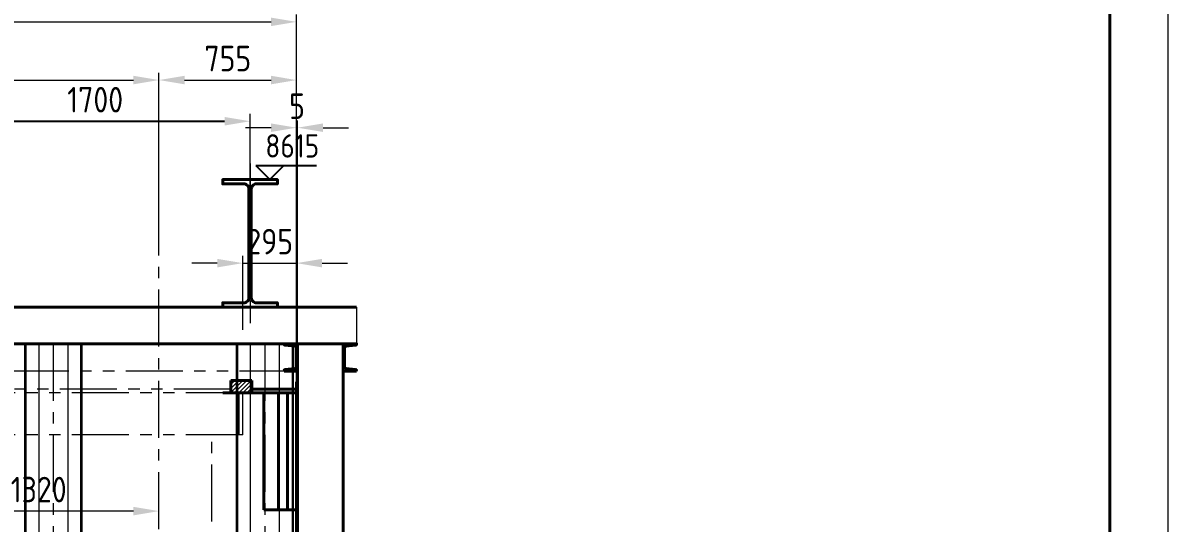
# Model space of a CAD drawing. Header units: millimetres. Extents: x 52110 to 400893, y -153728 to 31997.
# Drawn here: x 185181 to 191464, y 4836 to 7578 of the extents above; entities that cross this region are included whole.
import ezdxf

# ---------------------------------------------------------------- set-up
doc = ezdxf.new("R2010")
doc.units = ezdxf.units.MM
doc.header["$LTSCALE"] = 500
doc.linetypes.add('CENTER', pattern=[2, 1.25, -0.25, 0.25, -0.25])
doc.linetypes.add('PHANTOM2', pattern=[1.25, 0.625, -0.125, 0.125, -0.125, 0.125, -0.125])
for name, color, linetype, lineweight in [('2D', 4, 'PHANTOM2', 20), ('BIAOZHU', 3, 'Continuous', 25), ('POU', 4, 'Continuous', 20), ('SHI', 7, 'Continuous', 40), ('WEN', 3, 'Continuous', 20), ('XI', 2, 'Continuous', 20), ('ZHONG', 1, 'CENTER', 20)]:
    doc.layers.add(name, color=color, linetype=linetype, lineweight=lineweight)
doc.styles.add('GB', font='gbenor.shx', dxfattribs={"bigfont": 'gbcbig.shx'})
doc.dimstyles.new('ISO-25$0', dxfattribs={"dimscale": 40, "dimtxt": 3.5, "dimasz": 3.5, "dimexe": 1, "dimexo": 0.2, "dimgap": 1.2, "dimtad": 1, "dimtoh": 1, "dimdec": 1, "dimzin": 9, "dimdsep": 46, "dimtxsty": 'GB', "dimcen": 0, "dimclrd": 3, "dimclre": 3, "dimclrt": 256, "dimadec": 0, "dimazin": 2, "dimtfac": 1, "dimtdec": 1, "dimtix": 1, "dimtmove": 0, "dimatfit": 3, "dimldrblk": 'DOTSMALL', "dimfxl": 0, "dimlwd": -1, "dimlwe": 20, "dimarcsym": 0})

# ---------------------------------------------------------------- blocks, each defined once
blk = doc.blocks.new('dl')
at = {"layer": 'SHI'}
blk.add_lwpolyline([(168935.8, 74025.5), (169085.8, 74025.5), (169085.8, 74049.5), (168970.3, 74049.5, -0.414214), (168942.3, 74077.5), (168942.3, 74673.5, -0.414214), (168970.3, 74701.5), (169085.8, 74701.5), (169085.8, 74725.5), (168935.8, 74725.5), (168785.8, 74725.5), (168785.8, 74701.5), (168901.3, 74701.5, -0.414214), (168929.3, 74673.5), (168929.3, 74077.5, -0.414214), (168901.3, 74049.5), (168785.8, 74049.5), (168785.8, 74025.5)], format="xyb", close=True, dxfattribs=at)
at = {"layer": 'ZHONG'}
blk.add_line((168935.8, 74813), (168935.8, 73934.6), dxfattribs=at)
blk = doc.blocks.new('*D1234')
at = {"layer": 'BIAOZHU', "color": 3, "linetype": 'ByBlock', "lineweight": 20}
for p, q in [((184727.4, 6614.8), (184727.4, 7078.8)), ((186427.4, 6464.8), (186427.4, 7078.8))]:
    blk.add_line(p, q, dxfattribs=at)
at = {"layer": 'BIAOZHU', "color": 3, "linetype": 'ByBlock'}
blk.add_line((184867.4, 7038.8), (186287.4, 7038.8), dxfattribs=at)
at = {"layer": 'BIAOZHU', "color": 3}
for points in [[(184867.4, 7062.2), (184867.4, 7015.5), (184727.4, 7038.8)], [(186287.4, 7062.2), (186287.4, 7015.5), (186427.4, 7038.8)]]:
    blk.add_solid(points, dxfattribs=at)
at = {"layer": 'Defpoints', "color": 0}
for p in [(186427.4, 7038.8), (184727.4, 6606.8), (186427.4, 6456.8)]:
    blk.add_point(p, dxfattribs=at)
at = {"layer": 'BIAOZHU', "insert": (185577.4, 7156.8), "char_height": 140, "attachment_point": 5, "style": 'GB'}
blk.add_mtext('1700', dxfattribs=at)
blk = doc.blocks.new('_DotSmall')
at = {"color": 0, "linetype": 'ByBlock', "const_width": 0.5}
blk.add_lwpolyline([(-0.0625, 0, 1), (0.0625, 0, 1)], format="xyb", close=True, dxfattribs=at)
blk = doc.blocks.new('*D1235')
at = {"layer": 'Defpoints', "color": 0}
for p in [(186682.4, 7264.5), (185927.4, 6582.6), (186682.4, 6582.6)]:
    blk.add_point(p, dxfattribs=at)
at = {"layer": 'WEN', "color": 3, "linetype": 'ByBlock', "lineweight": 20}
for p, q in [((185927.4, 6590.6), (185927.4, 7304.5)), ((186682.4, 6590.6), (186682.4, 7304.5))]:
    blk.add_line(p, q, dxfattribs=at)
at = {"layer": 'WEN', "color": 3, "linetype": 'ByBlock'}
blk.add_line((186067.4, 7264.5), (186542.4, 7264.5), dxfattribs=at)
at = {"layer": 'WEN', "color": 3}
for points in [[(186067.4, 7287.9), (186067.4, 7241.2), (185927.4, 7264.5)], [(186542.4, 7287.9), (186542.4, 7241.2), (186682.4, 7264.5)]]:
    blk.add_solid(points, dxfattribs=at)
at = {"layer": 'WEN', "insert": (186304.9, 7382.5), "char_height": 140, "attachment_point": 5, "style": 'GB'}
blk.add_mtext('755', dxfattribs=at)
blk = doc.blocks.new('*D1236')
at = {"layer": 'Defpoints', "color": 0}
for p in [(186687.4, 7003.4), (186682.4, 5569.3), (186687.4, 5569.3)]:
    blk.add_point(p, dxfattribs=at)
at = {"layer": 'WEN', "color": 3, "linetype": 'ByBlock', "lineweight": 20}
for p, q in [((186682.4, 5577.3), (186682.4, 7043.4)), ((186687.4, 5577.3), (186687.4, 7043.4))]:
    blk.add_line(p, q, dxfattribs=at)
at = {"layer": 'WEN', "color": 3, "linetype": 'ByBlock'}
for p, q in [((186542.4, 7003.4), (186402.4, 7003.4)), ((186682.4, 7003.4), (186687.4, 7003.4)), ((186827.4, 7003.4), (186967.4, 7003.4))]:
    blk.add_line(p, q, dxfattribs=at)
at = {"layer": 'WEN', "color": 3}
for points in [[(186542.4, 7026.8), (186542.4, 6980.1), (186682.4, 7003.4)], [(186827.4, 7026.8), (186827.4, 6980.1), (186687.4, 7003.4)]]:
    blk.add_solid(points, dxfattribs=at)
at = {"layer": 'WEN', "insert": (186684.9, 7121.4), "char_height": 140, "attachment_point": 5, "style": 'GB'}
blk.add_mtext('5', dxfattribs=at)
blk = doc.blocks.new('正标高')
at = {"layer": 'BIAOZHU'}
for p, q in [((-2.4, 2.4), (8, 2.4)), ((-2.4, 2.4), (0, 0)), ((2.4, 2.4), (0, 0))]:
    blk.add_line(p, q, dxfattribs=at)
at = {"layer": 'BIAOZHU', "style": 'GB', "flags": 10}
blk.add_attdef('+', (-3.12, 3.76), '', height=4, dxfattribs=at)
at = {"layer": 'BIAOZHU', "style": 'GB'}
blk.add_attdef('1000', (-0.7624, 3.76), '', height=4, dxfattribs=at)
blk = doc.blocks.new('*D1237')
at = {"layer": 'Defpoints', "color": 0}
for p in [(186682.4, 6260.9), (186387.4, 5887.4), (186682.4, 5837.4)]:
    blk.add_point(p, dxfattribs=at)
at = {"layer": 'WEN', "color": 3, "linetype": 'ByBlock', "lineweight": 20}
for p, q in [((186387.4, 5895.4), (186387.4, 6300.9)), ((186682.4, 5845.4), (186682.4, 6300.9))]:
    blk.add_line(p, q, dxfattribs=at)
at = {"layer": 'WEN', "color": 3, "linetype": 'ByBlock'}
for p, q in [((186247.4, 6260.9), (186107.4, 6260.9)), ((186387.4, 6260.9), (186682.4, 6260.9)), ((186822.4, 6260.9), (186962.4, 6260.9))]:
    blk.add_line(p, q, dxfattribs=at)
at = {"layer": 'WEN', "color": 3}
for points in [[(186247.4, 6284.2), (186247.4, 6237.6), (186387.4, 6260.9)], [(186822.4, 6284.2), (186822.4, 6237.6), (186682.4, 6260.9)]]:
    blk.add_solid(points, dxfattribs=at)
at = {"layer": 'WEN', "insert": (186534.9, 6378.9), "char_height": 140, "attachment_point": 5, "style": 'GB'}
blk.add_mtext('295', dxfattribs=at)
blk = doc.blocks.new('*D1249')
at = {"layer": 'Defpoints', "color": 0}
for p in [(186682.4, 7583.6), (186682.4, 7030.2), (165202.4, 5569.3)]:
    blk.add_point(p, dxfattribs=at)
at = {"layer": 'WEN', "color": 3, "linetype": 'ByBlock', "lineweight": 20}
for p, q in [((165202.4, 5577.3), (165202.4, 7623.6)), ((186682.4, 7038.2), (186682.4, 7623.6))]:
    blk.add_line(p, q, dxfattribs=at)
at = {"layer": 'WEN', "color": 3, "linetype": 'ByBlock'}
blk.add_line((165342.4, 7583.6), (186542.4, 7583.6), dxfattribs=at)
at = {"layer": 'WEN', "color": 3}
for points in [[(165342.4, 7607), (165342.4, 7560.3), (165202.4, 7583.6)], [(186542.4, 7607), (186542.4, 7560.3), (186682.4, 7583.6)]]:
    blk.add_solid(points, dxfattribs=at)
at = {"layer": 'WEN', "insert": (175942.4, 7706.3), "char_height": 140, "attachment_point": 5, "style": 'GB'}
blk.add_mtext('21480（砌体尺寸）', dxfattribs=at)
blk = doc.blocks.new('*D1251')
at = {"layer": 'Defpoints', "color": 0}
for p in [(185927.4, 7264.5), (185927.4, 7264.5), (165847.4, 6954.5)]:
    blk.add_point(p, dxfattribs=at)
at = {"layer": 'WEN', "color": 3, "linetype": 'ByBlock', "lineweight": 20}
for p, q in [((165847.4, 6962.5), (165847.4, 7304.5)), ((185927.4, 7272.5), (185927.4, 7304.5))]:
    blk.add_line(p, q, dxfattribs=at)
at = {"layer": 'WEN', "color": 3, "linetype": 'ByBlock'}
blk.add_line((165987.4, 7264.5), (185787.4, 7264.5), dxfattribs=at)
at = {"layer": 'WEN', "color": 3}
for points in [[(165987.4, 7287.9), (165987.4, 7241.2), (165847.4, 7264.5)], [(185787.4, 7287.9), (185787.4, 7241.2), (185927.4, 7264.5)]]:
    blk.add_solid(points, dxfattribs=at)
at = {"layer": 'WEN', "insert": (175887.4, 7389.5), "char_height": 140, "attachment_point": 5, "style": 'GB'}
blk.add_mtext('20080(炉子有效长度）', dxfattribs=at)
blk = doc.blocks.new('A$C057B138B')
at = {"layer": 'WEN'}
for p, q in [((545.3, 841.2), (545.3, -3714.8)), ((552.3, 841.2), (552.3, -3714.8)), ((623.3, 841.2), (623.3, -3714.8)), ((781.3, 841.2), (781.3, -3714.8)), ((852.3, 841.2), (852.3, -3714.8)), ((859.3, 841.2), (859.3, -3714.8))]:
    blk.add_line(p, q, dxfattribs=at)
at = {"layer": 'ZHONG', "color": 1, "ltscale": 0.5}
blk.add_line((702.3, 841.2), (702.3, -3714.8), dxfattribs=at)
blk = doc.blocks.new('A$C74004488')
at = {"layer": 'WEN'}
for p, q in [((0, 4556), (314, 4556)), ((0, 0), (314, 0))]:
    blk.add_line(p, q, dxfattribs=at)
blk.add_blockref('A$C057B138B', (-545.3, 3714.8), dxfattribs=at)
blk = doc.blocks.new('*D1350')
at = {"layer": 'Defpoints', "color": 0}
for p in [(184607.4, 4901.6), (184607.4, 4852.9), (185927.4, 4852.9)]:
    blk.add_point(p, dxfattribs=at)
at = {"layer": 'WEN', "color": 3, "linetype": 'ByBlock', "lineweight": 20}
for p, q in [((184607.4, 4860.9), (184607.4, 4941.6)), ((185927.4, 4860.9), (185927.4, 4941.6))]:
    blk.add_line(p, q, dxfattribs=at)
at = {"layer": 'WEN', "color": 3}
blk.add_line((185787.4, 4901.6), (184747.4, 4901.6), dxfattribs=at)
for points in [[(184747.4, 4925), (184747.4, 4878.3), (184607.4, 4901.6)], [(185787.4, 4925), (185787.4, 4878.3), (185927.4, 4901.6)]]:
    blk.add_solid(points, dxfattribs=at)
at = {"layer": 'WEN', "insert": (185267.4, 5019.6), "char_height": 140, "attachment_point": 5, "style": 'GB'}
blk.add_mtext('1320', dxfattribs=at)

msp = doc.modelspace()

# ---------------------------------------------------------------- hatches: boundary and pattern name
at = {"layer": 'POU'}
h = msp.add_hatch(dxfattribs=at)
h.set_pattern_fill('ANSI31', color=256, scale=5, style=0)
h.set_pattern_definition([(45, (-3197.093, -67695.614), (-11.2253202, 11.2253202), [])])
h.paths.add_polyline_path([(186321.40863, 5617.34405), (186321.40863, 5549.34405), (186437.40863, 5549.34405), (186437.40863, 5617.34405)])

# ---------------------------------------------------------------- linework, layer by layer
at = {"layer": '2D'}
for p, q in [((186682.40863, 5669.34405), (165492.40863, 5669.34405)), ((186321.40863, 5569.34405), (165196.40863, 5569.34405)), ((186387.40863, 5549.34405), (165492.40863, 5549.34405)), ((186387.40863, 5319.34405), (165492.40863, 5319.34405)), ((186217.40863, 1719.34405), (186217.40863, 5319.34405))]:
    msp.add_line(p, q, dxfattribs=at)
at = {"layer": 'SHI', "linetype": 'Continuous'}
for p, q in [((164946.40863, 6019.34405), (187011.40863, 6019.34405)), ((164946.40863, 5819.34405), (187011.40863, 5819.34405)), ((186437.40863, 5617.34405), (186321.40863, 5617.34405)), ((186321.40863, 5617.34405), (186321.40863, 5549.34405)), ((186688.40863, 5609.34405), (186682.40863, 5609.34405)), ((186277.40863, 5549.34405), (186682.40863, 5549.34405)), ((186682.40863, 5569.34405), (186437.40863, 5569.34405))]:
    msp.add_line(p, q, dxfattribs=at)
at = {"layer": 'SHI'}
for p, q in [((186938.40863, 5819.34405), (186537.40863, 5819.34405)), ((186687.40863, 5819.34405), (186687.40863, 1253.33707)), ((186937.40863, 5819.34405), (186937.40863, 1253.33707)), ((186437.40863, 5549.34405), (186437.40863, 5617.34405)), ((186682.40863, 1268.33707), (186682.40863, 5609.34405)), ((186503.40863, 4909.34405), (186503.40863, 5549.34405)), ((186582.40863, 4909.34405), (186582.40863, 5549.34405)), ((186632.40863, 4909.34405), (186632.40863, 5549.34405)), ((186682.40863, 4909.34405), (186503.40863, 4909.34405))]:
    msp.add_line(p, q, dxfattribs=at)
msp.add_lwpolyline([(160616.12385, -6407.64169), (191144.12385, -6407.64169), (191144.12385, 11960.35831), (160616.12385, 11960.35831)], close=True, dxfattribs=at)
for points in [[(186614.40863, 5669.34405), (186614.40863, 5672.06662, -0.3853135861), (186619.36136, 5677.53932), (186670.50317, 5682.6535, 0.3853135861), (186680.40863, 5693.59891), (186680.40863, 5795.08919, 0.3853135861), (186670.50317, 5806.03459), (186619.36136, 5811.14878, -0.3853135861), (186614.40863, 5816.62148), (186614.40863, 5819.34405), (186687.40863, 5819.34405), (186687.40863, 5669.34405)], [(187011.40863, 5669.34405), (187011.40863, 5672.06662, 0.3853135861), (187006.4559, 5677.53932), (186955.31409, 5682.6535, -0.3853135861), (186945.40863, 5693.59891), (186945.40863, 5795.08919, -0.3853135861), (186955.31409, 5806.03459), (187006.4559, 5811.14878, 0.3853135861), (187011.40863, 5816.62148), (187011.40863, 5819.34405), (186938.40863, 5819.34405), (186938.40863, 5669.34405)]]:
    msp.add_lwpolyline(points, format="xyb", close=True, dxfattribs=at)
at = {"layer": 'WEN'}
for p, q in [((187011.40863, 6019.34405), (187011.40863, 5819.34405)), ((185190.40863, 5819.34405), (185190.40863, 1263.34405)), ((185197.40863, 5819.34405), (185197.40863, 1263.34405)), ((185268.40863, 5819.34405), (185268.40863, 1263.34405)), ((185426.40863, 5819.34405), (185426.40863, 1263.34405)), ((185497.40863, 5819.34405), (185497.40863, 1263.34405)), ((185504.40863, 5819.34405), (185504.40863, 1263.34405)), ((186367.40863, 5319.34405), (186367.40863, 5549.34405)), ((186387.40863, 5319.34405), (186387.40863, 5549.34405))]:
    msp.add_line(p, q, dxfattribs=at)
at = {"layer": 'XI'}
msp.add_lwpolyline([(159816.12385, -6727.64169), (191464.12385, -6727.64169), (191464.12385, 12280.35831), (159816.12385, 12280.35831)], close=True, dxfattribs=at)
at = {"layer": 'ZHONG', "color": 1, "ltscale": 0.5}
for p, q in [((185927.40863, 303.33707), (185927.40863, 6632.63738)), ((185347.40863, 5819.34405), (185347.40863, 1263.34405))]:
    msp.add_line(p, q, dxfattribs=at)

# ---------------------------------------------------------------- block references
at = {"layer": 'SHI'}
msp.add_blockref('dl', (17491.64272, -68006.12241), dxfattribs=at)
at = {"layer": 'WEN'}
ref = msp.add_blockref('正标高', (186535.31858, 6719.34405), dxfattribs=dict(at, xscale=32, yscale=32, zscale=32))
ref.add_attrib('1000', '8615', (186510.92178, 6839.66405), dxfattribs={"layer": 'BIAOZHU', "height": 128, "style": 'GB'})
msp.add_blockref('A$C74004488', (186350.40838, 1263.34409), dxfattribs=at)

# ---------------------------------------------------------------- dimensions: what is measured, and where the dimension line sits
at = {"layer": 'BIAOZHU'}
dim = msp.add_linear_dim(base=(186427.40863, 7038.83814), p1=(184727.40863, 6606.83472), p2=(186427.40863, 6456.83472), dimstyle='ISO-25$0', override={"dimtmove": 1, "dimatfit": 0, "dimfxl": 1.25}, dxfattribs=at)
dim.commit()
dim.dimension.update_dxf_attribs({"geometry": '*D1234', "text_midpoint": (185577.40863, 7156.83814)})
at = {"layer": 'WEN'}
for base, p1, p2, text, picture, middle in [((186682.40863, 7583.63246), (165202.40863, 5569.34405), (186682.40863, 7030.15479), '<>（砌体尺寸）', '*D1249', (175942.40863, 7706.26481)), ((185927.40863, 7264.52227), (165847.40863, 6954.52198), (185927.40863, 7264.52227), '<>(炉子有效长度）', '*D1251', (175887.40863, 7389.4708))]:
    dim = msp.add_linear_dim(base=base, p1=p1, p2=p2, text=text, dimstyle='ISO-25$0', override={"dimatfit": 0, "dimfxl": 1.8}, dxfattribs=at)
    dim.commit()
    dim.dimension.update_dxf_attribs({"geometry": picture, "text_midpoint": middle})
for base, p1, p2, override, picture, middle in [((186682.40863, 7264.52227), (185927.40863, 6582.63738), (186682.40863, 6582.63738), {"dimatfit": 0, "dimfxl": 1.8}, '*D1235', (186304.90863, 7382.52227)), ((186687.40863, 7003.4409), (186682.40863, 5569.34405), (186687.40863, 5569.34405), {"dimatfit": 0, "dimfxl": 1.8}, '*D1236', (186684.90863, 7121.4409)), ((186682.40863, 6260.89618), (186387.40863, 5887.44577), (186682.40863, 5837.44577), {"dimatfit": 0, "dimfxl": 1.8}, '*D1237', (186534.90863, 6378.89618)), ((184607.41202, 4901.61834), (185927.40863, 4852.87171), (184607.41202, 4852.87171), {"dimatfit": 0, "dimfxl": 1.25}, '*D1350', (185267.41033, 5019.61834))]:
    dim = msp.add_linear_dim(base=base, p1=p1, p2=p2, dimstyle='ISO-25$0', override=override, dxfattribs=at)
    dim.commit()
    dim.dimension.update_dxf_attribs({"geometry": picture, "text_midpoint": middle})

doc.saveas('drawing.dxf')
